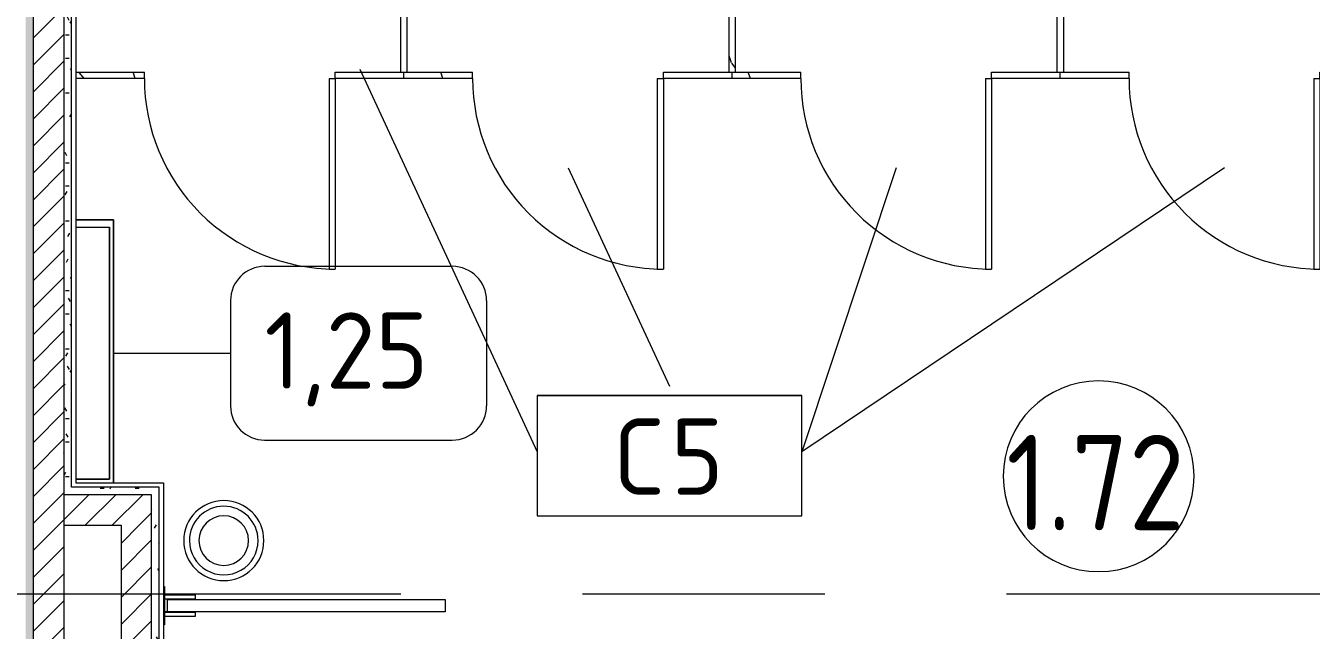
# Model space of a CAD drawing. Header units: millimetres. Extents: x 81494 to 296443, y -8553 to 29000.
# Drawn here: x 111910 to 115279, y 7705 to 9290 of the extents above; entities that cross this region are included whole.
import ezdxf

# ---------------------------------------------------------------- set-up
doc = ezdxf.new("R2010")
doc.units = ezdxf.units.MM
doc.linetypes.add('Осевая', pattern=[3175, 635, -476.25, 1587.5, -476.25])
for name, color, linetype, lineweight in [('A-AREA-IDEN', 7, 'Continuous', 9), ('A-DOOR', 7, 'Continuous', 9), ('A-GENM', 7, 'Continuous', 9), ('A-GENM-IDEN', 7, 'Continuous', 9), ('I-FURN-IDEN', 7, 'Continuous', 9), ('I-WALL', 7, 'Continuous', 9), ('P-SANR-FIXT-1', 7, 'Continuous', 13), ('Оси-2', 7, 'Осевая', 9)]:
    doc.layers.add(name, color=color, linetype=linetype, lineweight=lineweight)
for name, color, linetype, lineweight, true_color in [('A-DOOR-1', 7, 'Continuous', 9, 0xc0c0c0), ('A-WALL-1', 9, 'Continuous', 9, 0x808080), ('I-FURN-1', 9, 'Continuous', 9, 0x808080), ('P-SANR-FIXT-2', 9, 'Continuous', 13, 0x808080)]:
    doc.layers.add(name, color=color, linetype=linetype, lineweight=lineweight, true_color=true_color)
doc.styles.add('GOST Common', font='GOST_Common.ttf', dxfattribs={"height": 200})
doc.styles.add('GOST Common_1', font='GOST_Common.ttf', dxfattribs={"width": 0.9, "height": 250})
pattern_1 = [(45, (0, 0), (-35.35534, 35.35534), [])]
pattern_2 = [(0, (0, 0), (121.92, 30.48), [10.058, -81.382, 10.058, -81.382, -487.68]), (0, (0, 0), (121.92, 30.48), [-182.88, 10.058, -172.822, 10.058, -81.382, -213.36]), (0, (0, 0), (121.92, 30.48), [-457.2, 10.058, -50.902, 10.058, -142.342]), (120, (45.72, 15.24), (-87.356454, 90.345817), [10.058, -81.382, 10.058, -81.382, -487.68]), (120, (45.72, 15.24), (-87.356454, 90.345817), [-182.88, 10.058, -172.822, 10.058, -81.382, -213.36]), (120, (45.72, 15.24), (-87.356454, 90.345817), [-457.2, 10.058, -50.902, 10.058, -142.342]), (240, (60.96, 76.2), (-34.563546, -120.825817), [10.058, -81.382, 10.058, -81.382, -487.68]), (240, (60.96, 76.2), (-34.563546, -120.825817), [-182.88, 10.058, -172.822, 10.058, -81.382, -213.36]), (240, (60.96, 76.2), (-34.563546, -120.825817), [-457.2, 10.058, -50.902, 10.058, -142.342])]
pattern_3 = [(288.435, (115442.71, 9160), (416.50086, -832.99954), [158.05, -1159.038]), (319.399, (115492.69, 9010.06), (2499.010644, -2082.486787), [76.799, -3763.143]), (316.848, (115134.5, 8960.08), (6247.5402574, -5830.957739), [182.691, -8951.868]), (289.983, (115267.78, 8835.13), (1249.49393, -3332.002656), [97.5, -4777.508]), (270, (115301.1, 9160), (416.5, -416.5), [83.3, -333.2]), (298.443, (115301.1, 9076.7), (-2915.5071394, 5414.4962996), [227.365, -11140.87]), (264.289, (115409.39, 8876.78), (416.5263, 3748.496867), [83.716, -4102.058]), (309.806, (115401.06, 8793.48), (-1666.01521, 2082.48651), [65.059, -3187.91])]

# ---------------------------------------------------------------- blocks, each defined once
blk = doc.blocks.new('Вешалка - 1_25-V84-План расстановки мебели и оборудования 1 этажа в осях 23_1-33')
at = {"layer": 'I-FURN-1'}
for p, q in [((340.3, 55), (-350, 55)), ((-350, 55), (-350, -44)), ((-350, -44), (-350, 55)), ((-350, 55), (340.3, 55)), ((-330.4, -44), (-330.4, 44.4)), ((-330.4, -44), (-330.4, 44.4)), ((-330.4, 44.4), (330.2, 44.4)), ((330.2, 44.4), (-330.4, 44.4)), ((330.2, 44.4), (330.2, -44.1)), ((330.2, -44.1), (330.2, 44.4))]:
    blk.add_line(p, q, dxfattribs=at)
blk = doc.blocks.new('мусорная корзина - Round_ Metal-30590745-План расстановки мебели и оборудования 1 этажа в осях 23_1-33')
at = {"layer": 'P-SANR-FIXT-2'}
for radius, start, end in [(105, 0, 180), (90, 360, 180), (65, 0, 180), (105, 180, 360), (90, 180, 360), (65, 180, 360)]:
    blk.add_arc((0, 0), radius, start, end, dxfattribs=at)
blk = doc.blocks.new('132_МГН_Поручень для унитаза_тип откидной - ПР 1Р-18619933-План расстановки мебели и оборудования 1 этажа в осях 23_1-33')
at = {"layer": 'A-GENM'}
for p, q in [((-50, -3), (-50, 0)), ((50, 0), (50, -3)), ((50, -3), (-50, -3)), ((-17, -3), (-28.2, -3)), ((-28.2, -83), (-28.2, -3)), ((-17, -3), (-17, -83)), ((-16.6, -8.9), (-16.6, -4.2)), ((-16, -9.5), (-16.6, -8.9)), ((16, -9.5), (-16, -9.5)), ((-16, -738), (-16, -9.5)), ((16, -9.5), (16.6, -8.9)), ((16, -9.5), (16, -738)), ((16.6, -8.9), (16.6, -4.2)), ((28.2, -3), (17, -3)), ((17, -83), (17, -3)), ((28.2, -3), (28.2, -83)), ((-17, -83), (-28.2, -83)), ((28.2, -83), (17, -83)), ((16, -738), (-16, -738))]:
    blk.add_line(p, q, dxfattribs=at)
for centre, start, end in [((-15.3, -4.2), 90, 180), ((15.3, -4.2), 0, 90)]:
    blk.add_arc(centre, 1.24, start, end, dxfattribs=at)
blk = doc.blocks.new('131_Сантехническая перегородка_Дверь 5 - СД-1-V132-План расстановки мебели и оборудования 1 этажа в осях 23_1-33')
at = {"layer": 'A-DOOR'}
h = blk.add_hatch(dxfattribs=at)
h.set_pattern_fill('FP_78', color=256, style=0, pattern_type=2)
h.set_pattern_definition([(288.435, (112862.71, 9160), (416.50086, -832.99954), [158.05, -1159.038]), (319.399, (112912.69, 9010.06), (2499.010644, -2082.486787), [76.799, -3763.143]), (316.848, (112554.5, 8960.08), (6247.5402574, -5830.957739), [182.691, -8951.868]), (289.983, (112687.78, 8835.13), (1249.49393, -3332.002656), [97.5, -4777.508]), (270, (112721.1, 9160), (416.5, -416.5), [83.3, -333.2]), (298.443, (112721.1, 9076.7), (-2915.5071394, 5414.4962996), [227.365, -11140.87]), (264.289, (112829.39, 8876.78), (416.5263, 3748.496867), [83.716, -4102.058]), (309.806, (112821.06, 8793.48), (-1666.01521, 2082.48651), [65.059, -3187.91])])
h.paths.add_polyline_path([(750, 8), (750, -8), (930, -8), (930, 8)])
at = {"layer": 'A-DOOR-1'}
for p, q in [((266, 508), (250, 508)), ((250, 8), (250, 508)), ((266, 8), (266, 508)), ((266, 8), (250, 8))]:
    blk.add_line(p, q, dxfattribs=at)
blk.add_arc((250, 8), 500, 360, 90, dxfattribs=at)
at = {"layer": 'A-GENM'}
for p, q in [((70, 8), (250, 8)), ((70, 8), (70, -8)), ((250, 8), (250, -8)), ((750, 8), (930, 8)), ((750, 8), (750, -8)), ((250, -8), (70, -8)), ((930, -8), (750, -8))]:
    blk.add_line(p, q, dxfattribs=at)
blk = doc.blocks.new('131_Сантехническая перегородка_Дверь 5 - СД-1-V133-План расстановки мебели и оборудования 1 этажа в осях 23_1-33')
at = {"layer": 'A-DOOR'}
h = blk.add_hatch(dxfattribs=at)
h.set_pattern_fill('FP_79', color=256, style=0, pattern_type=2)
h.set_pattern_definition([(288.435, (113722.71, 9160), (416.50086, -832.99954), [158.05, -1159.038]), (319.399, (113772.69, 9010.06), (2499.010644, -2082.486787), [76.799, -3763.143]), (316.848, (113414.5, 8960.08), (6247.5402574, -5830.957739), [182.691, -8951.868]), (289.983, (113547.78, 8835.13), (1249.49393, -3332.002656), [97.5, -4777.508]), (270, (113581.1, 9160), (416.5, -416.5), [83.3, -333.2]), (298.443, (113581.1, 9076.7), (-2915.5071394, 5414.4962996), [227.365, -11140.87]), (264.289, (113689.39, 8876.78), (416.5263, 3748.496867), [83.716, -4102.058]), (309.806, (113681.06, 8793.48), (-1666.01521, 2082.48651), [65.059, -3187.91])])
h.paths.add_polyline_path([(750, 8), (750, -8), (930, -8), (930, 8)])
at = {"layer": 'A-DOOR-1'}
for p, q in [((266, 508), (250, 508)), ((250, 8), (250, 508)), ((266, 8), (266, 508)), ((266, 8), (250, 8))]:
    blk.add_line(p, q, dxfattribs=at)
blk.add_arc((250, 8), 500, 360, 90, dxfattribs=at)
at = {"layer": 'A-GENM'}
for p, q in [((70, 8), (250, 8)), ((70, 8), (70, -8)), ((250, 8), (250, -8)), ((750, 8), (930, 8)), ((750, 8), (750, -8)), ((930, 8), (930, -8)), ((250, -8), (70, -8)), ((930, -8), (750, -8))]:
    blk.add_line(p, q, dxfattribs=at)
blk = doc.blocks.new('131_Сантехническая перегородка_Дверь 5 - СД-1-V134-План расстановки мебели и оборудования 1 этажа в осях 23_1-33')
at = {"layer": 'A-DOOR'}
h = blk.add_hatch(dxfattribs=at)
h.set_pattern_fill('FP_80', color=256, style=0, pattern_type=2)
h.set_pattern_definition([(288.435, (114582.71, 9160), (416.50086, -832.99954), [158.05, -1159.038]), (319.399, (114632.69, 9010.06), (2499.010644, -2082.486787), [76.799, -3763.143]), (316.848, (114274.5, 8960.08), (6247.5402574, -5830.957739), [182.691, -8951.868]), (289.983, (114407.78, 8835.13), (1249.49393, -3332.002656), [97.5, -4777.508]), (270, (114441.1, 9160), (416.5, -416.5), [83.3, -333.2]), (298.443, (114441.1, 9076.7), (-2915.5071394, 5414.4962996), [227.365, -11140.87]), (264.289, (114549.39, 8876.78), (416.5263, 3748.496867), [83.716, -4102.058]), (309.806, (114541.06, 8793.48), (-1666.01521, 2082.48651), [65.059, -3187.91])])
h.paths.add_polyline_path([(750, 8), (750, -8), (930, -8), (930, 8)])
at = {"layer": 'A-DOOR-1'}
for p, q in [((266, 508), (250, 508)), ((250, 8), (250, 508)), ((266, 8), (266, 508)), ((266, 8), (250, 8))]:
    blk.add_line(p, q, dxfattribs=at)
blk.add_arc((250, 8), 500, 360, 90, dxfattribs=at)
at = {"layer": 'A-GENM'}
for p, q in [((70, 8), (250, 8)), ((70, 8), (70, -8)), ((250, 8), (250, -8)), ((750, 8), (930, 8)), ((750, 8), (750, -8)), ((930, 8), (930, -8)), ((250, -8), (70, -8)), ((930, -8), (750, -8))]:
    blk.add_line(p, q, dxfattribs=at)
blk = doc.blocks.new('131_Сантехническая перегородка_Дверь 5 - СД-1-V135-План расстановки мебели и оборудования 1 этажа в осях 23_1-33')
at = {"layer": 'A-DOOR'}
h = blk.add_hatch(dxfattribs=at)
h.set_pattern_fill('FP_81', color=256, style=0, pattern_type=2)
h.set_pattern_definition(pattern_3)
h.paths.add_polyline_path([(930, 8), (750, 8), (750, -8), (930, -8)])
at = {"layer": 'A-GENM'}
h = blk.add_hatch(dxfattribs=at)
h.set_pattern_fill('FP_81', color=256, style=0, pattern_type=2)
h.set_pattern_definition(pattern_3)
h.paths.add_polyline_path([(70, 8), (70, -8), (250, -8), (250, 8)])
at = {"layer": 'A-DOOR-1'}
for p, q in [((266, 508), (250, 508)), ((250, 8), (250, 508)), ((266, 8), (266, 508)), ((266, 8), (250, 8))]:
    blk.add_line(p, q, dxfattribs=at)
blk.add_arc((250, 8), 500, 360, 90, dxfattribs=at)
at = {"layer": 'A-GENM'}
for p, q in [((70, 8), (250, 8)), ((70, 8), (70, -8)), ((250, 8), (250, -8)), ((750, 8), (930, 8)), ((750, 8), (750, -8)), ((930, 8), (930, -8)), ((250, -8), (70, -8)), ((930, -8), (750, -8))]:
    blk.add_line(p, q, dxfattribs=at)
blk = doc.blocks.new('FP_141-План расстановки мебели и оборудования 1 этажа в осях 23_1-33')
at = {"layer": 'A-GENM'}
blk.add_line((0, 8), (0, -8), dxfattribs=at)
blk = doc.blocks.new('131_Сантехническая перегородка 6 - СП-1-V140-План расстановки мебели и оборудования 1 этажа в осях 23_1-33')
at = {"layer": 'A-GENM'}
h = blk.add_hatch(dxfattribs=at)
h.set_pattern_fill('FP_84', color=256, style=0, pattern_type=2)
h.set_pattern_definition([(198.435, (9968, -114512.71), (-832.99954, -416.50086), [158.051, -1159.038]), (229.399, (9818.06, -114562.69), (-2082.486787, -2499.010644), [76.799, -3763.143]), (226.848, (9768.08, -114204.5), (-5830.957739, -6247.5402574), [182.691, -8951.868]), (199.983, (9643.13, -114337.78), (-3332.002656, -1249.49393), [97.5, -4777.508]), (180, (9968, -114371.1), (-416.5, -416.5), [83.3, -333.2]), (208.443, (9884.7, -114371.1), (5414.4962996, 2915.5071394), [227.365, -11140.87]), (174.289, (9684.78, -114479.39), (3748.496867, -416.5263), [83.716, -4102.058]), (219.806, (9601.48, -114471.06), (2082.48651, 1666.01521), [65.059, -3187.91])])
h.paths.add_polyline_path([(800, -8), (800, 8), (50, 8), (50, -8), (494.6, -8)])
for p, q in [((0, 8), (50, 8)), ((50, 8), (800, 8)), ((50, -8), (0, -8)), ((800, -8), (50, -8))]:
    blk.add_line(p, q, dxfattribs=at)
at = {"layer": 'A-GENM', "flags": 128}
for points in [[(71.5, 8), (71.1, 8.5), (70.8, 9), (70.4, 9.5), (70, 9.9), (69.6, 10.4), (69.2, 10.8), (68.8, 11.2), (68.3, 11.6), (67.8, 12), (67.3, 12.3), (66.8, 12.7), (66.3, 13), (65.8, 13.3), (65.3, 13.6), (64.7, 13.8), (64.2, 14), (63.6, 14.3), (63, 14.4), (62.4, 14.6), (61.9, 14.7), (61.3, 14.9), (60.7, 14.9), (60.1, 15), (59.5, 15.1), (58.9, 15.1), (58.3, 15.1), (57.7, 15), (57.1, 15), (56.5, 14.9), (55.9, 14.8), (55.3, 14.7), (54.7, 14.5), (54.1, 14.4), (53.5, 14.2), (53, 13.9), (52.4, 13.7), (51.9, 13.4), (51.4, 13.2), (50.8, 12.9), (50.3, 12.5), (49.8, 12.2), (49.3, 11.8), (48.9, 11.4), (48.4, 11), (48, 10.6), (47.6, 10.2), (47.2, 9.7), (46.8, 9.3), (46.4, 8.8), (46.1, 8.3), (45.9, 8)], [(45.9, -8), (46.3, -8.5), (46.6, -9), (47, -9.5), (47.4, -9.9), (47.8, -10.4), (48.2, -10.8), (48.6, -11.2), (49.1, -11.6), (49.6, -12), (50, -12.3), (50.5, -12.7), (51.1, -13), (51.6, -13.3), (52.1, -13.6), (52.7, -13.8), (53.2, -14), (53.8, -14.3), (54.4, -14.4), (54.9, -14.6), (55.5, -14.7), (56.1, -14.9), (56.7, -14.9), (57.3, -15), (57.9, -15.1), (58.5, -15.1), (59.1, -15.1), (59.7, -15), (60.3, -15), (60.9, -14.9), (61.5, -14.8), (62.1, -14.7), (62.7, -14.5), (63.3, -14.4), (63.8, -14.2), (64.4, -13.9), (65, -13.7), (65.5, -13.4), (66, -13.2), (66.6, -12.9), (67.1, -12.5), (67.6, -12.2), (68, -11.8), (68.5, -11.4), (69, -11), (69.4, -10.6), (69.8, -10.2), (70.2, -9.7), (70.6, -9.3), (70.9, -8.8), (71.3, -8.3), (71.5, -8)]]:
    blk.add_lwpolyline(points, dxfattribs=at)
at = {"layer": 'A-GENM'}
for radius, start, end in [(24.6, 19.9113, 160.0887), (17.6, 28.9731, 151.0269), (15.1, 78.8699, 146.2189), (15.1, 33.7811, 53.124), (24.6, 199.9113, 340.0887), (17.6, 208.9731, 331.0269), (15.1, 213.7811, 233.124), (15.1, 258.8699, 326.2189)]:
    blk.add_arc((58.7, 0), radius, start, end, dxfattribs=at)
blk.add_blockref('FP_141-План расстановки мебели и оборудования 1 этажа в осях 23_1-33', (0, 0), dxfattribs=at)
blk = doc.blocks.new('FP_143-План расстановки мебели и оборудования 1 этажа в осях 23_1-33')
at = {"layer": 'A-GENM'}
blk.add_line((0, 8), (0, -8), dxfattribs=at)
blk = doc.blocks.new('131_Сантехническая перегородка 6 - СП-1-V142-План расстановки мебели и оборудования 1 этажа в осях 23_1-33')
at = {"layer": 'A-GENM'}
h = blk.add_hatch(dxfattribs=at)
h.set_pattern_fill('FP_85', color=256, style=0, pattern_type=2)
h.set_pattern_definition([(198.435, (9968, -113652.71), (-832.99954, -416.50086), [158.05, -1159.038]), (229.399, (9818.06, -113702.69), (-2082.486787, -2499.010644), [76.799, -3763.143]), (226.848, (9768.08, -113344.5), (-5830.957739, -6247.5402574), [182.691, -8951.868]), (199.983, (9643.13, -113477.78), (-3332.002656, -1249.49393), [97.5, -4777.508]), (180, (9968, -113511.1), (-416.5, -416.5), [83.3, -333.2]), (208.443, (9884.7, -113511.1), (5414.4962996, 2915.5071394), [227.365, -11140.87]), (174.289, (9684.78, -113619.39), (3748.496867, -416.5263), [83.716, -4102.058]), (219.806, (9601.48, -113611.06), (2082.48651, 1666.01521), [65.059, -3187.91])])
h.paths.add_polyline_path([(800, -8), (800, 8), (50, 8), (50, -8), (494.6, -8)])
for p, q in [((0, 8), (50, 8)), ((50, 8), (800, 8)), ((50, -8), (0, -8)), ((800, -8), (50, -8))]:
    blk.add_line(p, q, dxfattribs=at)
at = {"layer": 'A-GENM', "flags": 128}
for points in [[(71.5, 8), (71.1, 8.5), (70.8, 9), (70.4, 9.5), (70, 9.9), (69.6, 10.4), (69.2, 10.8), (68.8, 11.2), (68.3, 11.6), (67.8, 12), (67.3, 12.3), (66.8, 12.7), (66.3, 13), (65.8, 13.3), (65.3, 13.6), (64.7, 13.8), (64.2, 14), (63.6, 14.3), (63, 14.4), (62.4, 14.6), (61.9, 14.7), (61.3, 14.9), (60.7, 14.9), (60.1, 15), (59.5, 15.1), (58.9, 15.1), (58.3, 15.1), (57.7, 15), (57.1, 15), (56.5, 14.9), (55.9, 14.8), (55.3, 14.7), (54.7, 14.5), (54.1, 14.4), (53.5, 14.2), (53, 13.9), (52.4, 13.7), (51.9, 13.4), (51.4, 13.2), (50.8, 12.9), (50.3, 12.5), (49.8, 12.2), (49.3, 11.8), (48.9, 11.4), (48.4, 11), (48, 10.6), (47.6, 10.2), (47.2, 9.7), (46.8, 9.3), (46.4, 8.8), (46.1, 8.3), (45.9, 8)], [(45.9, -8), (46.3, -8.5), (46.6, -9), (47, -9.5), (47.4, -9.9), (47.8, -10.4), (48.2, -10.8), (48.6, -11.2), (49.1, -11.6), (49.6, -12), (50, -12.3), (50.5, -12.7), (51.1, -13), (51.6, -13.3), (52.1, -13.6), (52.7, -13.8), (53.2, -14), (53.8, -14.3), (54.4, -14.4), (54.9, -14.6), (55.5, -14.7), (56.1, -14.9), (56.7, -14.9), (57.3, -15), (57.9, -15.1), (58.5, -15.1), (59.1, -15.1), (59.7, -15), (60.3, -15), (60.9, -14.9), (61.5, -14.8), (62.1, -14.7), (62.7, -14.5), (63.3, -14.4), (63.8, -14.2), (64.4, -13.9), (65, -13.7), (65.5, -13.4), (66, -13.2), (66.6, -12.9), (67.1, -12.5), (67.6, -12.2), (68, -11.8), (68.5, -11.4), (69, -11), (69.4, -10.6), (69.8, -10.2), (70.2, -9.7), (70.6, -9.3), (70.9, -8.8), (71.3, -8.3), (71.5, -8)]]:
    blk.add_lwpolyline(points, dxfattribs=at)
at = {"layer": 'A-GENM'}
for radius, start, end in [(24.6, 19.9113, 160.0887), (17.6, 28.9731, 151.0269), (15.1, 78.8699, 146.2189), (15.1, 33.7811, 53.124), (24.6, 199.9113, 340.0887), (17.6, 208.9731, 331.0269), (15.1, 213.7811, 233.124), (15.1, 258.8699, 326.2189)]:
    blk.add_arc((58.7, 0), radius, start, end, dxfattribs=at)
blk.add_blockref('FP_143-План расстановки мебели и оборудования 1 этажа в осях 23_1-33', (0, 0), dxfattribs=at)
blk = doc.blocks.new('FP_145-План расстановки мебели и оборудования 1 этажа в осях 23_1-33')
at = {"layer": 'A-GENM'}
blk.add_line((0, 8), (0, -8), dxfattribs=at)
blk = doc.blocks.new('131_Сантехническая перегородка 6 - СП-1-V144-План расстановки мебели и оборудования 1 этажа в осях 23_1-33')
at = {"layer": 'A-GENM'}
h = blk.add_hatch(dxfattribs=at)
h.set_pattern_fill('FP_86', color=256, style=0, pattern_type=2)
h.set_pattern_definition([(198.435, (9968, -112792.71), (-832.99954, -416.50086), [158.051, -1159.038]), (229.399, (9818.06, -112842.69), (-2082.486787, -2499.010644), [76.799, -3763.143]), (226.848, (9768.08, -112484.5), (-5830.957739, -6247.5402574), [182.691, -8951.868]), (199.983, (9643.13, -112617.78), (-3332.002656, -1249.49393), [97.5, -4777.508]), (180, (9968, -112651.1), (-416.5, -416.5), [83.3, -333.2]), (208.443, (9884.7, -112651.1), (5414.4962996, 2915.5071394), [227.365, -11140.87]), (174.289, (9684.78, -112759.39), (3748.496867, -416.5263), [83.716, -4102.058]), (219.806, (9601.48, -112751.06), (2082.48651, 1666.01521), [65.059, -3187.91])])
h.paths.add_polyline_path([(800, -8), (800, 8), (50, 8), (50, -8), (494.6, -8)])
for p, q in [((0, 8), (50, 8)), ((50, 8), (800, 8)), ((50, -8), (0, -8)), ((800, -8), (50, -8))]:
    blk.add_line(p, q, dxfattribs=at)
at = {"layer": 'A-GENM', "flags": 128}
for points in [[(71.5, 8), (71.1, 8.5), (70.8, 9), (70.4, 9.5), (70, 9.9), (69.6, 10.4), (69.2, 10.8), (68.8, 11.2), (68.3, 11.6), (67.8, 12), (67.3, 12.3), (66.8, 12.7), (66.3, 13), (65.8, 13.3), (65.3, 13.6), (64.7, 13.8), (64.2, 14), (63.6, 14.3), (63, 14.4), (62.4, 14.6), (61.9, 14.7), (61.3, 14.9), (60.7, 14.9), (60.1, 15), (59.5, 15.1), (58.9, 15.1), (58.3, 15.1), (57.7, 15), (57.1, 15), (56.5, 14.9), (55.9, 14.8), (55.3, 14.7), (54.7, 14.5), (54.1, 14.4), (53.5, 14.2), (53, 13.9), (52.4, 13.7), (51.9, 13.4), (51.4, 13.2), (50.8, 12.9), (50.3, 12.5), (49.8, 12.2), (49.3, 11.8), (48.9, 11.4), (48.4, 11), (48, 10.6), (47.6, 10.2), (47.2, 9.7), (46.8, 9.3), (46.4, 8.8), (46.1, 8.3), (45.9, 8)], [(45.9, -8), (46.3, -8.5), (46.6, -9), (47, -9.5), (47.4, -9.9), (47.8, -10.4), (48.2, -10.8), (48.6, -11.2), (49.1, -11.6), (49.6, -12), (50, -12.3), (50.5, -12.7), (51.1, -13), (51.6, -13.3), (52.1, -13.6), (52.7, -13.8), (53.2, -14), (53.8, -14.3), (54.4, -14.4), (54.9, -14.6), (55.5, -14.7), (56.1, -14.9), (56.7, -14.9), (57.3, -15), (57.9, -15.1), (58.5, -15.1), (59.1, -15.1), (59.7, -15), (60.3, -15), (60.9, -14.9), (61.5, -14.8), (62.1, -14.7), (62.7, -14.5), (63.3, -14.4), (63.8, -14.2), (64.4, -13.9), (65, -13.7), (65.5, -13.4), (66, -13.2), (66.6, -12.9), (67.1, -12.5), (67.6, -12.2), (68, -11.8), (68.5, -11.4), (69, -11), (69.4, -10.6), (69.8, -10.2), (70.2, -9.7), (70.6, -9.3), (70.9, -8.8), (71.3, -8.3), (71.5, -8)]]:
    blk.add_lwpolyline(points, dxfattribs=at)
at = {"layer": 'A-GENM'}
for radius, start, end in [(24.6, 19.9113, 160.0887), (17.6, 28.9731, 151.0269), (15.1, 78.8699, 146.2189), (15.1, 33.7811, 53.124), (24.6, 199.9113, 340.0887), (17.6, 208.9731, 331.0269), (15.1, 213.7811, 233.124), (15.1, 258.8699, 326.2189)]:
    blk.add_arc((58.7, 0), radius, start, end, dxfattribs=at)
blk.add_blockref('FP_145-План расстановки мебели и оборудования 1 этажа в осях 23_1-33', (0, 0), dxfattribs=at)
blk = doc.blocks.new('Марка_Мебель - В прямоуг_Balcon_Марка-25523697-План расстановки мебели и оборудования 1 этажа в осях 23_1-33')
at = {"layer": 'I-FURN-IDEN'}
for p, q in [((-2.455, 2.278), (2.455, 2.278)), ((-3.355, 1.378), (-3.355, -1.384)), ((3.355, 1.378), (3.355, -1.378)), ((-2.461, -2.278), (2.455, -2.278))]:
    blk.add_line(p, q, dxfattribs=at)
for centre, radius, start, end in [((-2.455, 1.378), 0.9, 90, 180), ((2.455, 1.378), 0.9, 0, 90), ((-2.461, -1.384), 0.893, 180, 270), ((2.455, -1.378), 0.9, 270, 0)]:
    blk.add_arc(centre, radius, start, end, dxfattribs=at)
blk = doc.blocks.new('Марка_Помещения - Номер-25198446-План расстановки мебели и оборудования 1 этажа в осях 23_1-33')
at = {"layer": 'A-AREA-IDEN'}
for start, end in [(360, 180), (180, 360)]:
    blk.add_arc((0, 0), 2.5, start, end, dxfattribs=at)
blk = doc.blocks.new('Mark Reiling - Mark Reiling-26174330-План расстановки мебели и оборудования 1 этажа в осях 23_1-33')
at = {"layer": 'A-GENM-IDEN'}
for p, q in [((-3.47, 1.49), (-3.47, -1.663)), ((-3.47, 1.49), (3.47, 1.49)), ((3.47, 1.49), (-3.47, 1.49)), ((-3.47, 1.49), (-3.47, -1.663)), ((3.47, -1.663), (3.47, 1.49)), ((3.47, -1.663), (3.47, 1.49)), ((-3.47, -1.663), (3.47, -1.663)), ((-3.47, -1.663), (3.47, -1.663))]:
    blk.add_line(p, q, dxfattribs=at)

msp = doc.modelspace()

# ---------------------------------------------------------------- hatches: boundary and pattern name
at = {"layer": 'I-WALL'}
h = msp.add_hatch(dxfattribs=at)
h.set_pattern_fill('FP_67', color=256, style=0, pattern_type=2)
h.set_pattern_definition(pattern_2)
h.paths.add_polyline_path([(111930, 6700), (111930, 10380), (111910, 10380), (111910, 6700)])
h = msp.add_hatch(dxfattribs=at)
h.set_pattern_fill('FP_3', color=256, style=0, pattern_type=2)
h.set_pattern_definition(pattern_1)
h.paths.add_polyline_path([(111968.5, 5400), (112010, 5400), (112010, 10380), (111930, 10380), (111930, 5400)])
h = msp.add_hatch(dxfattribs=at)
h.set_pattern_fill('FP_67', color=256, style=0, pattern_type=2)
h.set_pattern_definition(pattern_2)
h.paths.add_polyline_path([(112010, 8080), (112030, 8080), (112030, 10000), (112010, 10000), (112010, 8415)])
h = msp.add_hatch(dxfattribs=at)
h.set_pattern_fill('FP_67', color=256, style=0, pattern_type=2)
h.set_pattern_definition(pattern_2)
h.paths.add_polyline_path([(112240, 8060), (112240, 8080), (112010, 8080), (112010, 8060)])
h = msp.add_hatch(dxfattribs=at)
h.set_pattern_fill('FP_3', color=256, style=0, pattern_type=2)
h.set_pattern_definition(pattern_1)
h.paths.add_polyline_path([(112010, 7980), (112240, 7980), (112240, 8060), (112010, 8060)])
h = msp.add_hatch(dxfattribs=at)
h.set_pattern_fill('FP_67', color=256, style=0, pattern_type=2)
h.set_pattern_definition(pattern_2)
h.paths.add_polyline_path([(112240, 5850), (112260, 5850), (112260, 8080), (112240, 8080), (112240, 6298.3)])
h = msp.add_hatch(dxfattribs=at)
h.set_pattern_fill('FP_3', color=256, style=0, pattern_type=2)
h.set_pattern_definition(pattern_1)
h.paths.add_polyline_path([(112160, 5830), (112240, 5830), (112240, 7980), (112160, 7980), (112160, 6298.3)])

# ---------------------------------------------------------------- linework, layer by layer
at = {"layer": 'A-GENM-IDEN'}
for p, q in [((112785.6, 9175.8), (113249.9, 8172.6)), ((113331, 8917.7), (113596.9, 8344.6)), ((115051, 8917.7), (113943.9, 8172.6)), ((114191, 8917.7), (113943.9, 8172.6))]:
    msp.add_line(p, q, dxfattribs=at)
at = {"layer": 'A-WALL-1'}
for p, q in [((111930, 6700), (111930, 10400)), ((112010, 10000), (112010, 5400)), ((112030, 8080), (112030, 9969)), ((112240, 8060), (112010, 8060)), ((112260, 8080), (112030, 8080)), ((112240, 5830), (112240, 8060)), ((112260, 5850), (112260, 8080)), ((112010, 7980), (112160, 7980)), ((112160, 7980), (112160, 5830))]:
    msp.add_line(p, q, dxfattribs=at)
at = {"layer": 'I-FURN-IDEN'}
msp.add_line((112140, 8431.3), (112446.6, 8431.3), dxfattribs=at)
at = {"layer": 'I-WALL'}
for p, q in [((112041, 9980), (112041, 8091)), ((112041, 8091), (112271, 8091)), ((112271, 8091), (112271, 5850))]:
    msp.add_line(p, q, dxfattribs=at)
at = {"layer": 'Оси-2'}
msp.add_line((84793.9, 7800), (122455, 7800), dxfattribs=at)

# ---------------------------------------------------------------- block references
at = {"layer": 'A-AREA-IDEN', "xscale": 99.99999999999993, "yscale": 99.99999999999993, "zscale": 99.99999999999993}
msp.add_blockref('Марка_Помещения - Номер-25198446-План расстановки мебели и оборудования 1 этажа в осях 23_1-33', (114721.3, 8108.6), dxfattribs=at)
at = {"layer": 'A-GENM'}
for name, p, rotation in [('131_Сантехническая перегородка 6 - СП-1-V144-План расстановки мебели и оборудования 1 этажа в осях 23_1-33', (112901, 9968), 270.0000000000007), ('131_Сантехническая перегородка 6 - СП-1-V142-План расстановки мебели и оборудования 1 этажа в осях 23_1-33', (113761, 9968), 270.0000000000007), ('131_Сантехническая перегородка 6 - СП-1-V140-План расстановки мебели и оборудования 1 этажа в осях 23_1-33', (114621, 9968), 270.0000000000007), ('131_Сантехническая перегородка_Дверь 5 - СД-1-V132-План расстановки мебели и оборудования 1 этажа в осях 23_1-33', (112971, 9160), 180), ('131_Сантехническая перегородка_Дверь 5 - СД-1-V133-План расстановки мебели и оборудования 1 этажа в осях 23_1-33', (113831, 9160), 180), ('131_Сантехническая перегородка_Дверь 5 - СД-1-V134-План расстановки мебели и оборудования 1 этажа в осях 23_1-33', (114691, 9160), 180), ('131_Сантехническая перегородка_Дверь 5 - СД-1-V135-План расстановки мебели и оборудования 1 этажа в осях 23_1-33', (115551, 9160), 180)]:
    msp.add_blockref(name, p, dxfattribs=dict(at, rotation=rotation))
at = {"layer": 'A-GENM-IDEN', "xscale": 99.99999999999993, "yscale": 99.99999999999993, "zscale": 99.99999999999993}
msp.add_blockref('Mark Reiling - Mark Reiling-26174330-План расстановки мебели и оборудования 1 этажа в осях 23_1-33', (113596.9, 8171.1), dxfattribs=at)
at = {"layer": 'I-FURN-1', "rotation": 270.0000000000007}
msp.add_blockref('Вешалка - 1_25-V84-План расстановки мебели и оборудования 1 этажа в осях 23_1-33', (112085, 8431.3), dxfattribs=at)
at = {"layer": 'I-FURN-IDEN', "xscale": 99.99999999999993, "yscale": 99.99999999999993, "zscale": 99.99999999999993}
msp.add_blockref('Марка_Мебель - В прямоуг_Balcon_Марка-25523697-План расстановки мебели и оборудования 1 этажа в осях 23_1-33', (112782.1, 8431.3), dxfattribs=at)
at = {"layer": 'P-SANR-FIXT-1', "rotation": 89.99999999999942}
msp.add_blockref('132_МГН_Поручень для унитаза_тип откидной - ПР 1Р-18619933-План расстановки мебели и оборудования 1 этажа в осях 23_1-33', (112271, 7769.5), dxfattribs=at)
at = {"layer": 'P-SANR-FIXT-2', "rotation": 180}
msp.add_blockref('мусорная корзина - Round_ Metal-30590745-План расстановки мебели и оборудования 1 этажа в осях 23_1-33', (112429, 7940), dxfattribs=at)

# ---------------------------------------------------------------- texts
at = {"layer": 'A-AREA-IDEN', "insert": (114479.4, 8217.2), "char_height": 250, "width": 606.076, "attachment_point": 1, "style": 'GOST Common_1'}
msp.add_mtext('1.72', dxfattribs=at)
at = {"layer": 'A-GENM-IDEN', "char_height": 200, "width": 176.371, "attachment_point": 1, "style": 'GOST Common'}
for s, insert in [('\\fGOST Common|b0|i0|c204|p34|;С', (113454.8, 8260.2)), ('\\fGOST Common|b0|i0|c204|p34|;5', (113600.3, 8260.2))]:
    msp.add_mtext(s, dxfattribs=dict(at, insert=insert))
at = {"layer": 'I-FURN-IDEN', "insert": (112535.6, 8538.3), "char_height": 200, "width": 561.181, "attachment_point": 1, "style": 'GOST Common'}
msp.add_mtext('1,25', dxfattribs=at)

doc.saveas('drawing.dxf')
